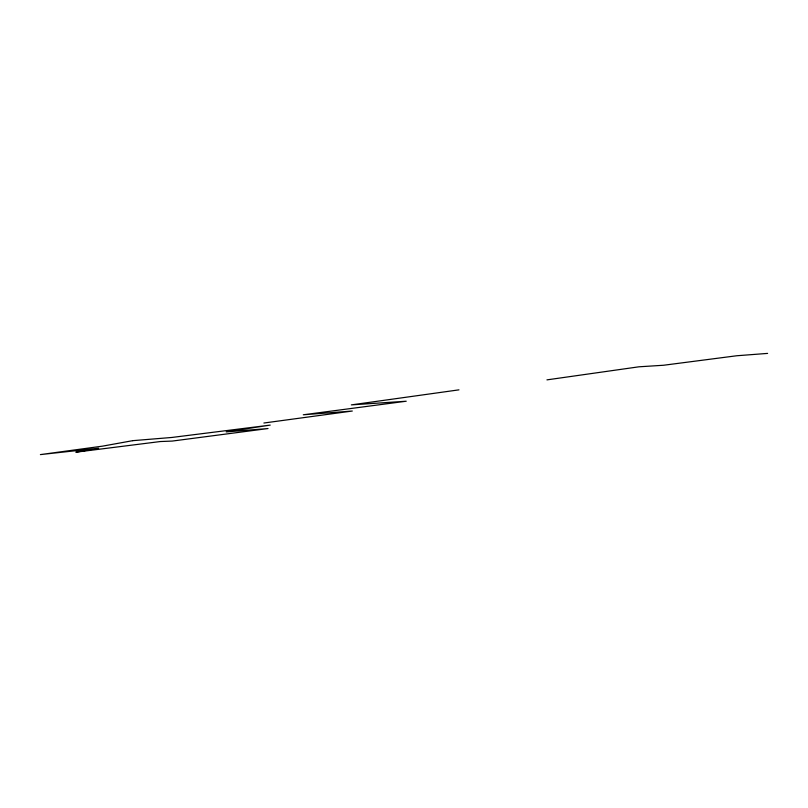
<?xml version="1.0" encoding="UTF-8"?>
<svg xmlns="http://www.w3.org/2000/svg" width="808" height="808" viewBox="0 0 808 808"><rect width="100%" height="100%" fill="white"/><g stroke="black" fill="none" stroke-linecap="round" stroke-linejoin="round"><path stroke-width="1.21" d="M546.945 379.871L638.966 366.802L663.62 365.246L736.785 355.752L767.6 353.399M458.964 389.85L351.329 404.889L406.232 401.223L303.283 414.787L352.308 411.03L263.893 423.018M132.764 440.663L102.596 446.137L40.4 454.601L98.637 448.198L75.861 452.187L160.338 441.542L172.215 441.077L268.024 428.543L226.2 431.906L270.226 425.099L171.761 437.471L132.764 440.663"/></g></svg>
